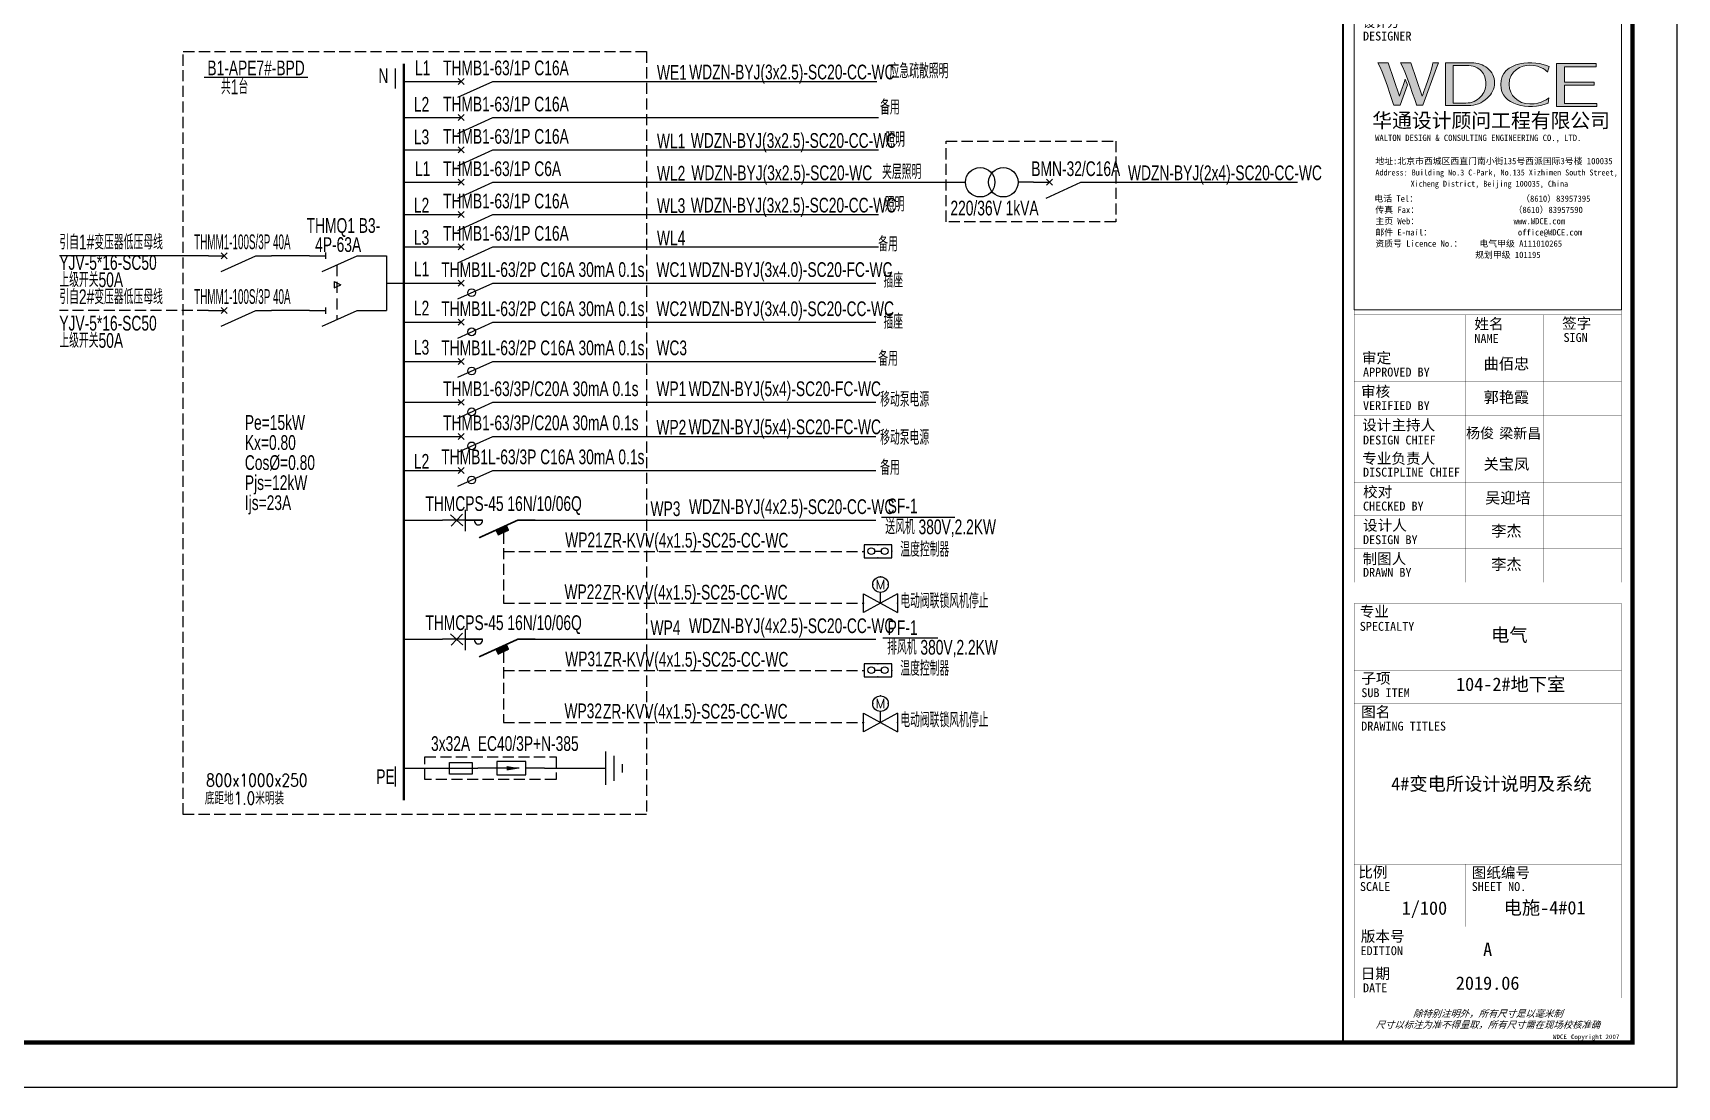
# Model space of a CAD drawing. Extents: x 115799 to 952918, y -190076 to 200966.
# Drawn here: x 437889 to 474794, y 158966 to 182620 of the extents above; entities that cross this region are included whole.
import ezdxf
from ezdxf.enums import TextEntityAlignment as Align
from ezdxf.xclip import XClip

# ---------------------------------------------------------------- set-up
doc = ezdxf.new("R2010")
doc.units = 0
doc.header["$LTSCALE"] = 1000
doc.header["$MEASUREMENT"] = 0
doc.header["$XCLIPFRAME"] = 0
for name, pattern in [('CONTINOUS', [0]), ('DASH', [0.35, 0.25, -0.1]), ('HIDDEN', [0.375, 0.25, -0.125])]:
    doc.linetypes.add(name, pattern=pattern)
for name, color, linetype in [('00-图签签名_10', 10, 'Continuous'), ('DOTLN', 2, 'Continuous'), ('DQ', 254, 'CONTINOUS'), ('ELEMENT', 3, 'Continuous'), ('EQUIP-动力', 80, 'Continuous'), ('SHEET_TEXT', 7, 'Continuous'), ('SIG_TEXT', 7, 'Continuous'), ('TEL_TEXT', 7, 'Continuous'), ('WIRE-照明', 1, 'Continuous'), ('建-图框', 254, 'Continuous')]:
    doc.layers.add(name, color=color, linetype=linetype)
doc.styles.add('_COMPLEX', font='ros.shx', dxfattribs={"width": 0.7, "bigfont": 'jd.shx'})
doc.styles.add('_TCH_LABEL', font='COMPLEX', dxfattribs={"bigfont": 'GBCBIG'})
doc.styles.add('_TEL_DIM', font='SIMPLEX.shx', dxfattribs={"width": 0.8, "height": 3.5, "bigfont": 'jd.shx'})
doc.styles.add('A0-建筑图签$0$hwxh', font='STXIHEI.TTF')
doc.styles.add('B', font='ros.shx', dxfattribs={"width": 0.8, "bigfont": 'jd.shx'})
doc.styles.add('DIM_FONT', font='SIMPLEX', dxfattribs={"width": 0.7, "bigfont": 'GBCBIG'})
doc.styles.add('JD', font='romans.shx', dxfattribs={"width": 0.8, "bigfont": 'jd.shx'})
doc.styles.get("Standard").update_dxf_attribs({"font": 'gbenor.shx', "bigfont": 'gbcbig.shx'})
doc.styles.add('华文细黑', font='STXIHEI.TTF', dxfattribs={"height": 10})
doc.styles.add('图签信息$0$hwxh', font='STXIHEI.TTF')
doc.styles.add('图签信息$0$华文细黑', font='STXIHEI.TTF', dxfattribs={"height": 10})

# ---------------------------------------------------------------- blocks, each defined once
blk = doc.blocks.new('M_M8')
for p, q in [((-0.25, -0.2), (0, -0.75)), ((0.05, -0.25), (-0.05, -0.25))]:
    blk.add_line(p, q)
for points in [[(0, 0), (0, -0.25)], [(0, -0.75), (0, -1)]]:
    blk.add_lwpolyline(points)
at = {"style": 'DIM_FONT', "width": 0.8, "flags": 9}
blk.add_attdef('S', (0.25, -0.5), '', height=0.2, dxfattribs=at)
blk = doc.blocks.new('M_M19DXM')
for p, q in [((-0.25, -0.2), (0, -0.75)), ((-0.047, -0.203), (0.047, -0.297)), ((-0.047, -0.297), (0.047, -0.203))]:
    blk.add_line(p, q)
for points in [[(0, 0), (0, -0.25)], [(0, -0.75), (0, -1)]]:
    blk.add_lwpolyline(points)
blk.add_circle((-0.151, -0.417), 0.0615)
at = {"style": 'DIM_FONT', "width": 0.8, "flags": 9}
blk.add_attdef('S', (0.25, -0.5), '', height=0.2, dxfattribs=at)
blk = doc.blocks.new('M_M7')
for p, q in [((-0.25, -0.2), (0, -0.75)), ((-0.047, -0.297), (0.047, -0.203)), ((-0.047, -0.203), (0.047, -0.297))]:
    blk.add_line(p, q)
for points in [[(0, 0), (0, -0.25)], [(0, -0.75), (0, -1)]]:
    blk.add_lwpolyline(points)
at = {"width": 0.8, "flags": 9}
blk.add_attdef('S', (0.25, -0.5), '', height=0.2, dxfattribs=at)
blk = doc.blocks.new('M_M20')
blk.add_lwpolyline([(0, 0), (0, -0.167)])
for centre in [(0, -0.4), (0, -0.767)]:
    blk.add_circle(centre, 0.233)
at = {"width": 0.8, "flags": 9}
blk.add_attdef('S', (0.25, -0.5), '', height=0.2, dxfattribs=at)
blk = doc.blocks.new('$element$00000577')
at = {"const_width": 0.0233}
for points in [[(0, 0), (0, -0.25)], [(-0.25, -0.2), (0, -0.75), (0, -1)]]:
    blk.add_lwpolyline(points, dxfattribs=at)
blk.add_arc((-0.008, -0.192), 0.0589, 81.8699, 278.1301)
at = {"flags": 9}
blk.add_attdef('S', (0, 0), '', height=0.00000667, dxfattribs=at)
blk = doc.blocks.new('A$C06496FC3')
h = blk.add_hatch()
h.set_pattern_fill('ANSI31', color=256, scale=10, style=0)
h.set_pattern_definition([(45, (-201584.4355, -30791.5509), (-0.707106781, 0.707106781), [])])
h.paths.add_polyline_path([(-567, -212), (-614, -109), (-841, -212), (-794, -315)])
blk.add_lwpolyline([(-794, -315), (-567, -212), (-614, -109), (-841, -212)], close=True)
at = {"layer": 'DQ'}
for p, q in [((-1500, 0), (-1979, 0)), ((-1810, 115), (-1545, -119)), ((-1555, 133), (-1796, -124)), ((-1500, 225), (-1500, -234))]:
    blk.add_line(p, q, dxfattribs=at)
at = {"layer": 'ELEMENT', "xscale": 1500, "yscale": 1500, "zscale": 1500, "rotation": 90}
blk.add_blockref('$element$00000577', (-1500, 0), dxfattribs=at)
blk = doc.blocks.new('$equip$00001319')
for p, q in [((0.625, 0.292), (-0.625, 0.292)), ((-0.625, 0.292), (-0.625, -0.292)), ((-0.15, 0.008), (0.15, 0.008)), ((0.625, -0.292), (0.625, 0.292)), ((-0.625, -0.292), (0.625, -0.292))]:
    blk.add_line(p, q)
for centre in [(-0.3, 0.008), (0.3, 0.008)]:
    blk.add_circle(centre, 0.15)
for p in [(-0.625, 0), (0, 0.292), (0.625, 0), (0, -0.292)]:
    blk.add_point(p)
at = {"style": '_TCH_LABEL', "flags": 9}
blk.add_attdef('A', (0, 0.008), '', height=0.00002, dxfattribs=at)
blk = doc.blocks.new('M_M24')
for p, q in [((-0.25, -0.375), (0.25, -0.375)), ((-0.1875, -0.5), (0.1875, -0.5)), ((-0.0625, -0.625), (0.0625, -0.625))]:
    blk.add_line(p, q)
blk.add_lwpolyline([(0, 0), (0, -0.375)])
at = {"width": 0.8, "flags": 9}
blk.add_attdef('S', (0.25, -0.5), '', height=0.2, dxfattribs=at)
blk = doc.blocks.new('M_M17')
for p, q in [((-0.1, -0.717), (-0.1, -0.283)), ((-0.1, -0.283), (0.1, -0.283)), ((0, -0.383), (0, -0.717)), ((0.1, -0.283), (0.1, -0.717)), ((0.1, -0.717), (-0.1, -0.717))]:
    blk.add_line(p, q)
for points in [[(0, 0), (0, -0.283)], [(0, -0.717), (0, -1)]]:
    blk.add_lwpolyline(points)
for points in [[(-0.033, -0.567), (0.033, -0.567), (0, -0.367), (0.033, -0.567)], [(0.033, -0.567), (0, -0.367), (-0.033, -0.567), (0.033, -0.567)], [(0, -0.367), (-0.033, -0.567), (0.033, -0.567), (0, -0.367)]]:
    blk.add_solid(points)
at = {"width": 0.8, "flags": 9}
blk.add_attdef('S', (0.25, -0.5), '', height=0.2, dxfattribs=at)
blk = doc.blocks.new('$equip$00002601')
for p, q in [((-0.55, -0.9), (-0.55, -0.3)), ((-0.55, -0.3), (0.55, -0.9)), ((0.55, -0.3), (-0.55, -0.9)), ((0, -0.6), (0, -0.25)), ((0.55, -0.3), (0.55, -0.9))]:
    blk.add_line(p, q)
blk.add_circle((0, 0), 0.25)
for p in [(-0.25, 0), (0, 0.25), (0.25, 0), (-0.55, -0.6), (0.55, -0.6)]:
    blk.add_point(p)
at = {"color": 7, "style": '_TEL_DIM'}
blk.add_attdef('$TEXT$', text='', height=0.3, dxfattribs=at).set_placement((0, 0), align=Align.MIDDLE_CENTER)
at = {"color": 7, "style": '_TEL_DIM', "flags": 1}
blk.add_attdef('A', text='', height=0.00002, dxfattribs=at).set_placement((0, 0), align=Align.MIDDLE_CENTER)
blk = doc.blocks.new('图签信息$0$WDCE Copyright200X')
at = {"const_width": 0.016}
blk.add_lwpolyline([(-10.6, 1.26, 1), (-11.4, 1.26, 1)], format="xyb", close=True, dxfattribs=at)
at = {"style": '图签信息$0$华文细黑'}
for s, p in [('WDCE ', (-11.46, 0.5)), ('     Copyright ', (-3.51, 0.5))]:
    blk.add_text(s, height=1, dxfattribs=at).set_placement(p, align=Align.BOTTOM_RIGHT)
blk.add_text('c', height=0.6, dxfattribs=at).set_placement((-11.04, 1.35), align=Align.MIDDLE_CENTER)
blk.add_attdef('200X', text='', height=1, dxfattribs=at).set_placement((-0.45, 0.5), align=Align.BOTTOM_RIGHT)
blk = doc.blocks.new('图签信息$0$logo2')
h = blk.add_hatch(color=7)
h.paths.add_polyline_path([(19.02, -7.36), (15.84, -7.36), (15.84, -3.97), (18.97, -3.97), (18.97, -4.24), (16.46, -4.24), (16.46, -5.45), (18.81, -5.45), (18.81, -5.69), (16.47, -5.69), (16.47, -7.12), (19.02, -7.12)])
edge = h.paths.add_edge_path()
edge.add_spline(control_points=[(15.26, -4.21), (15.26, -4.21), (15.13, -4.65), (15.13, -4.65), (15.13, -4.65), (14.62, -4.1), (13.73, -4.1), (13.04, -4.1), (12.07, -4.54), (12.08, -5.62), (12.08, -6.49), (12.77, -7.16), (13.73, -7.17), (14.66, -7.17), (15.23, -6.68), (15.23, -6.68), (15.23, -6.68), (15.16, -7.11), (15.16, -7.11), (13.63, -7.7), (11.42, -7.29), (11.41, -5.64), (11.4, -3.72), (14.16, -3.66), (15.26, -4.21)], knot_values=[0, 0, 0, 0, 1, 1, 1, 2, 2, 2, 3, 3, 3, 4, 4, 4, 5, 5, 5, 6, 6, 6, 7, 7, 7, 8, 8, 8, 8], degree=3, periodic=0)
edge = h.paths.add_edge_path(flags=16)
edge.add_spline(control_points=[(10.23, -5.57), (10.23, -5.16), (10.12, -4.83), (9.9, -4.58), (9.63, -4.27), (9.23, -4.12), (8.69, -4.12), (8.69, -4.12), (7.64, -4.12), (7.64, -4.12), (7.64, -4.12), (7.64, -7.1), (7.64, -7.1), (7.64, -7.1), (8.66, -7.1), (8.66, -7.1), (9.13, -7.1), (9.52, -6.93), (9.82, -6.6), (10.09, -6.31), (10.23, -5.96), (10.23, -5.57)], knot_values=[0, 0, 0, 0, 1, 1, 1, 2, 2, 2, 3, 3, 3, 4, 4, 4, 5, 5, 5, 6, 6, 6, 7, 7, 7, 7], degree=3, periodic=0)
edge = h.paths.add_edge_path()
edge.add_spline(control_points=[(10.92, -5.51), (10.92, -5.96), (10.72, -6.37), (10.34, -6.72), (9.92, -7.1), (9.41, -7.29), (8.82, -7.29), (8.82, -7.29), (7.03, -7.29), (7.03, -7.29), (7.03, -7.29), (7.03, -3.92), (7.03, -3.92), (7.03, -3.92), (9.1, -3.92), (9.1, -3.92), (9.59, -3.92), (10.01, -4.06), (10.36, -4.34), (10.73, -4.64), (10.92, -5.03), (10.92, -5.51)], knot_values=[0, 0, 0, 0, 1, 1, 1, 2, 2, 2, 3, 3, 3, 4, 4, 4, 5, 5, 5, 6, 6, 6, 7, 7, 7, 7], degree=3, periodic=0)
at = {"lineweight": 0}
blk.add_lwpolyline([(19.02, -7.36), (15.84, -7.36), (15.84, -3.97), (18.97, -3.97), (18.97, -4.24), (16.46, -4.24), (16.46, -5.45), (18.81, -5.45), (18.81, -5.69), (16.47, -5.69), (16.47, -7.12), (19.02, -7.12), (19.02, -7.36)], dxfattribs=at)
for points, knots in [([(15.26, -4.21), (15.26, -4.21), (15.13, -4.65), (15.13, -4.65), (15.13, -4.65), (14.62, -4.1), (13.73, -4.1), (13.04, -4.1), (12.07, -4.54), (12.08, -5.62), (12.08, -6.49), (12.77, -7.16), (13.73, -7.17), (14.66, -7.17), (15.23, -6.68), (15.23, -6.68), (15.23, -6.68), (15.16, -7.11), (15.16, -7.11), (13.63, -7.7), (11.42, -7.29), (11.41, -5.64), (11.4, -3.72), (14.16, -3.66), (15.26, -4.21)], [0, 0, 0, 0, 1, 1, 1, 2, 2, 2, 3, 3, 3, 4, 4, 4, 5, 5, 5, 6, 6, 6, 7, 7, 7, 8, 8, 8, 8]), ([(10.92, -5.51), (10.92, -5.96), (10.72, -6.37), (10.34, -6.72), (9.92, -7.1), (9.41, -7.29), (8.82, -7.29), (8.82, -7.29), (7.03, -7.29), (7.03, -7.29), (7.03, -7.29), (7.03, -3.92), (7.03, -3.92), (7.03, -3.92), (9.1, -3.92), (9.1, -3.92), (9.59, -3.92), (10.01, -4.06), (10.36, -4.34), (10.73, -4.64), (10.92, -5.03), (10.92, -5.51)], [0, 0, 0, 0, 1, 1, 1, 2, 2, 2, 3, 3, 3, 4, 4, 4, 5, 5, 5, 6, 6, 6, 7, 7, 7, 7]), ([(10.23, -5.57), (10.23, -5.16), (10.12, -4.83), (9.9, -4.58), (9.63, -4.27), (9.23, -4.12), (8.69, -4.12), (8.69, -4.12), (7.64, -4.12), (7.64, -4.12), (7.64, -4.12), (7.64, -7.1), (7.64, -7.1), (7.64, -7.1), (8.66, -7.1), (8.66, -7.1), (9.13, -7.1), (9.52, -6.93), (9.82, -6.6), (10.09, -6.31), (10.23, -5.96), (10.23, -5.57)], [0, 0, 0, 0, 1, 1, 1, 2, 2, 2, 3, 3, 3, 4, 4, 4, 5, 5, 5, 6, 6, 6, 7, 7, 7, 7])]:
    blk.add_open_spline(points, degree=3, knots=knots, dxfattribs=at)
blk = doc.blocks.new('图签信息$0$logo1')
h = blk.add_hatch(color=8)
edge = h.paths.add_edge_path()
edge.add_spline(control_points=[(3.86, -5.21), (3.63, -5.88), (3.39, -6.56), (3.39, -6.56), (3.39, -6.56), (2.5, -3.91), (2.5, -3.91), (2.5, -3.91), (1.8, -3.91), (1.69, -3.91), (2.02, -4.39), (2.95, -7.27), (2.95, -7.27), (2.95, -7.27), (3.44, -7.27), (3.44, -7.27), (3.44, -7.27), (4.03, -5.66), (4.03, -5.66), (4.03, -5.66), (3.86, -5.21), (3.86, -5.21)], knot_values=[0, 0, 0, 0, 1, 1, 1, 2, 2, 2, 3, 3, 3, 4, 4, 4, 5, 5, 5, 6, 6, 6, 7, 7, 7, 7], degree=3, periodic=0)
h = blk.add_hatch(color=7)
edge = h.paths.add_edge_path()
edge.add_spline(control_points=[(6.04, -3.91), (6.09, -4.1), (5.2, -6.56), (5.2, -6.56), (5.2, -6.56), (4.3, -3.91), (4.3, -3.91), (4.3, -3.91), (3.6, -3.91), (3.49, -3.91), (3.82, -4.39), (4.75, -7.27), (4.75, -7.27), (4.75, -7.27), (5.24, -7.27), (5.24, -7.27), (5.24, -7.27), (6.33, -4.3), (6.33, -4.3), (6.33, -4.3), (6.48, -3.91), (6.48, -3.91), (6.48, -3.91), (6.21, -3.91), (6.04, -3.91)], knot_values=[0, 0, 0, 0, 1, 1, 1, 2, 2, 2, 3, 3, 3, 4, 4, 4, 5, 5, 5, 6, 6, 6, 7, 7, 7, 8, 8, 8, 8], degree=3, periodic=0)
at = {"color": 8, "lineweight": 0}
blk.add_open_spline([(3.86, -5.21), (3.63, -5.88), (3.39, -6.56), (3.39, -6.56), (3.39, -6.56), (2.5, -3.91), (2.5, -3.91), (2.5, -3.91), (1.8, -3.91), (1.69, -3.91), (2.02, -4.39), (2.95, -7.27), (2.95, -7.27), (2.95, -7.27), (3.44, -7.27), (3.44, -7.27), (3.44, -7.27), (4.03, -5.66), (4.03, -5.66), (4.03, -5.66), (3.86, -5.21), (3.86, -5.21)], degree=3, knots=[0, 0, 0, 0, 1, 1, 1, 2, 2, 2, 3, 3, 3, 4, 4, 4, 5, 5, 5, 6, 6, 6, 7, 7, 7, 7], dxfattribs=at)
at = {"lineweight": 0}
blk.add_open_spline([(6.04, -3.91), (6.09, -4.1), (5.2, -6.56), (5.2, -6.56), (5.2, -6.56), (4.3, -3.91), (4.3, -3.91), (4.3, -3.91), (3.6, -3.91), (3.49, -3.91), (3.82, -4.39), (4.75, -7.27), (4.75, -7.27), (4.75, -7.27), (5.24, -7.27), (5.24, -7.27), (5.24, -7.27), (6.33, -4.3), (6.33, -4.3), (6.33, -4.3), (6.48, -3.91), (6.48, -3.91), (6.48, -3.91), (6.21, -3.91), (6.04, -3.91)], degree=3, knots=[0, 0, 0, 0, 1, 1, 1, 2, 2, 2, 3, 3, 3, 4, 4, 4, 5, 5, 5, 6, 6, 6, 7, 7, 7, 8, 8, 8, 8], dxfattribs=at)
blk.add_blockref('图签信息$0$logo2', (0, 0))
blk = doc.blocks.new('图签信息$0$时间-logo')
at = {"layer": 'Defpoints', "lineweight": 0}
blk.add_lwpolyline([(0, -23.46), (-21.17, -23.46), (-21.17, 0), (0, 0), (0, -23.46)], dxfattribs=at)
blk.add_blockref('图签信息$0$logo1', (-20.97, 0))
at = {"style": '图签信息$0$hwxh'}
for s, height, p in [('华通设计顾问工程有限公司 ', 1.15, (-19.73, -9.05)), ('WALTON DESIGN & CONSULTING ENGINEERING CO., LTD.', 0.5, (-19.5, -10.1)), ('地址:北京市西城区西直门南小街135号西派国际3号楼 100035', 0.5, (-19.48, -11.94)), ('Address: Building No.3 C-Park, No.135 Xizhimen South Street, ', 0.47, (-19.48, -12.83)), ('Xicheng District, Beijing 100035, China ', 0.47, (-16.69, -13.72)), ('电话 Tel：                        （8610）83957395 ', 0.5, (-19.56, -14.91)), ('传真 Fax：                      （8610）83957590 ', 0.5, (-19.48, -15.8)), ('主页 Web：                      www.WDCE.com ', 0.5, (-19.48, -16.69)), ('资质号 Licence No.：    电气甲级 A111010265 ', 0.5, (-19.48, -18.47)), ('邮件 E-mail：                    office@WDCE.com ', 0.5, (-19.48, -17.58)), ('   规划甲级 101195', 0.5, (-12.6, -19.36))]:
    blk.add_text(s, height=height, dxfattribs=at).set_placement(p)
blk = doc.blocks.new('图签信息')
at = {"const_width": 0.5}
for points in [[(-65, 574), (-65, 500.5), (0, 500.5), (0, 574)], [(-65, 0), (0, 0), (0, 500.5), (-65, 500.5)]]:
    blk.add_lwpolyline(points, close=True, dxfattribs=at)
at = {"const_width": 0.05}
for points in [[(-65, 566.5), (0, 566.5)], [(-39.14, 566.5), (-39.14, 500.5)], [(-19.1, 566.5), (-19.1, 500.5)], [(-65, 560.5), (0, 560.5)], [(-65, 554.5), (0, 554.5)], [(-65, 548.5), (0, 548.5)], [(-65, 542.5), (0, 542.5)], [(-65, 536.5), (0, 536.5)], [(-65, 530.5), (0, 530.5)], [(-65, 524.5), (0, 524.5)], [(-65, 518.5), (0, 518.5)], [(-65, 512.5), (0, 512.5)], [(-65, 512.5), (0, 512.5)], [(-65, 506.5), (0, 506.5)], [(-65, 500.5), (0, 500.5)], [(-62.5, 450.87), (-2.5, 450.87)], [(-62.5, 440.87), (-2.5, 440.87)], [(-2.5, 407.85), (-2.5, 436.12), (-62.5, 436.12), (-62.5, 407.85)], [(-62.5, 407.85), (-2.5, 407.85)], [(-62.5, 404.92), (-62.5, 227.83)], [(-62.5, 404.92), (-2.5, 404.92)], [(-62.5, 227.83), (-2.5, 227.83), (-2.5, 404.92)], [(-57.5, 338.36), (-7.5, 338.36)], [(-57.5, 288.83), (-7.5, 288.83)], [(-57.5, 234.85), (-7.5, 234.85)], [(-62.5, 227.83), (-2.5, 227.83)], [(-62.5, 217.74), (-2.5, 217.74)], [(-62.5, 103.26), (-2.5, 103.26), (-2.5, 163.26), (-62.5, 163.26), (-62.5, 103.26)], [(-37.5, 163.26), (-37.5, 103.26)], [(-20, 163.26), (-20, 103.26)], [(-62.5, 155.76), (-2.5, 155.76)], [(-62.5, 148.26), (-2.5, 148.26)], [(-62.5, 140.76), (-2.5, 140.76)], [(-62.5, 133.26), (-2.5, 133.26)], [(-62.5, 125.76), (-2.5, 125.76)], [(-62.5, 118.26), (-2.5, 118.26)], [(-62.5, 110.76), (-2.5, 110.76)], [(-62.5, 98.5), (-2.5, 98.5), (-2.5, 10), (-62.5, 10), (-62.5, 98.5)], [(-62.5, 83.5), (-2.5, 83.5)], [(-62.5, 76), (-2.5, 76)], [(-62.5, 40), (-2.5, 40)], [(-37.5, 40), (-37.5, 26)], [(-62.5, 26), (-2.5, 26)], [(-62.5, 18), (-2.5, 18)]]:
    blk.add_lwpolyline(points, dxfattribs=at)
at = {"ltscale": 0.001, "xscale": 2.834689937531525, "yscale": 2.834689937531525, "zscale": 2.834689937531525}
blk.add_blockref('图签信息$0$时间-logo', (-2.5, 404.92), dxfattribs=at)
blk.add_blockref('图签信息$0$WDCE Copyright200X', (-2.5, 0)).add_auto_attribs({'200X': '2007'})
at = {"style": '图签信息$0$华文细黑'}
for s, height, p in [('会签栏', 2.4, (-32.5, 573)), ('COUNTERSIGN', 2, (-32.5, 569.6))]:
    blk.add_text(s, height=height, dxfattribs=at).set_placement(p, align=Align.TOP_CENTER)
for s, height, p in [('签字', 2.4, (-37.22, 564.63)), ('日期', 2.4, (-17.79, 564.58)), ('SIGN', 2, (-30.32, 563.88)), ('DATE', 2, (-10.96, 563.7)), ('总图', 2.4, (-63, 559.5)), ('电气', 2.4, (-63, 553.5)), ('结构', 2.4, (-63, 547.5)), ('给排水', 2.4, (-63, 541.5)), ('暖通', 2.4, (-63, 535.5)), ('电气', 2.4, (-63, 529.5)), ('景观', 2.4, (-63, 523.5)), ('室内', 2.4, (-63, 517.5)), ('方案', 2.4, (-63, 511.5)), ('绿色', 2.4, (-63, 505.5)), ('项目名称', 2.4, (-60.5, 498)), ('PROJECT NAME', 2, (-60.5, 494.08)), ('设计号', 2.4, (-60.54, 457.48)), ('PROJECT NO.', 2, (-60.5, 453.97)), ('阶段', 2.4, (-60.5, 447.47)), ('STAGE', 2, (-60.5, 443.97)), ('委托方', 2, (-60.9, 434.86)), ('CLIENT', 2, (-60.9, 431.86)), ('设计方', 2, (-60.5, 403.83)), ('DESIGNER', 2, (-60.5, 400.83)), ('索引', 2.4, (-60.5, 224.14)), ('KEY PLAN', 2, (-60.5, 220.74)), ('姓名', 2.4, (-35.5, 162.47)), ('签字', 2.4, (-15.81, 162.57)), ('NAME', 2, (-35.5, 158.96)), ('SIGN', 2, (-15.5, 159.2)), ('审定', 2.4, (-60.73, 154.81)), ('APPROVED BY', 2, (-60.5, 151.44)), ('审核', 2.4, (-60.95, 147.29)), ('VERIFIED BY', 2, (-60.5, 143.91)), ('设计主持人', 2.4, (-60.68, 139.76)), ('DESIGN CHIEF', 2, (-60.5, 136.19)), ('专业负责人', 2.4, (-60.67, 132.26)), ('DISCIPLINE CHIEF', 2, (-60.5, 128.98)), ('校对', 2.4, (-60.5, 124.76)), ('CHECKED BY', 2, (-60.5, 121.37)), ('设计人', 2.4, (-60.5, 117.26)), ('DESIGN BY', 2, (-60.5, 113.83)), ('制图人', 2.4, (-60.61, 109.76)), ('DRAWN BY', 2, (-60.5, 106.5)), ('专业', 2.4, (-61.23, 97.93)), ('SPECIALTY', 2, (-61.23, 94.38)), ('子项', 2.4, (-60.88, 82.92)), ('SUB ITEM', 2, (-60.88, 79.5)), ('图名', 2.4, (-60.91, 75.41)), ('DRAWING TITLES', 2, (-60.91, 72)), ('比例', 2.4, (-61.56, 39.42)), ('图纸编号', 2.4, (-36.1, 39.32)), ('SCALE', 2, (-61.19, 36)), ('SHEET NO.', 2, (-36.1, 36)), ('版本号', 2.4, (-61, 25.03)), ('EDITION', 2, (-61.06, 21.61)), ('日期', 2.4, (-61, 16.68)), ('DATE', 2, (-60.5, 13.26))]:
    blk.add_text(s, height=height, dxfattribs=at).set_placement(p, align=Align.TOP_LEFT)
for s, p in [('SITE PLAN', (-40.06, 557.7)), ('ARCHITECTURE', (-40.06, 552.7)), ('STRUCTURE', (-40.06, 546.7)), ('WATER', (-40.06, 540.7)), ('VENTILATION', (-40.06, 534.7)), ('ELECTRIC', (-40.14, 528.89)), ('LANDSCAPE', (-40.14, 522.89)), ('INTERIORS', (-40.14, 516.89)), ('PLAN', (-40.14, 510.89)), ('GREEN', (-40.14, 504.89))]:
    blk.add_text(s, height=1.5, dxfattribs=at).set_placement(p, align=Align.TOP_RIGHT)
at = {"color": 4, "style": '图签信息$0$华文细黑', "width": 0.75}
for s, p in [('通州区台湖镇104、109地块', (-32.5, 480.78)), ('F3其他类多功能用地项目', (-32.5, 470.91))]:
    blk.add_text(s, height=4.5, dxfattribs=at).set_placement(p, align=Align.CENTER)
at = {"color": 4, "style": '图签信息$0$华文细黑'}
for s, p in [('A', (-32.53, 19.4)), ('2019.06', (-32.53, 11.84))]:
    blk.add_text(s, height=3, dxfattribs=at).set_placement(p, align=Align.CENTER)
at = {"style": '图签信息$0$华文细黑', "oblique": 20}
for s, p in [('除特别注明外，所有尺寸是以毫米制', (-32.5, 6.5)), ('尺寸以标注为准不得量取，所有尺寸需在现场校核准确', (-32.5, 4))]:
    blk.add_text(s, height=1.5, dxfattribs=at).set_placement(p, align=Align.MIDDLE_CENTER)
at = {"color": 4, "ltscale": 0.001, "char_height": 3, "width": 58.4895, "style": '图签信息$0$华文细黑'}
for s, insert, attachment_point in [('通17-03', (-40.06, 455.51), 4), ('施工图', (-40.06, 445.51), 4), ('北京光谷科技园\\P开发建设有限公司', (-32.9, 419.71), 5)]:
    blk.add_mtext(s, dxfattribs=dict(at, insert=insert, attachment_point=attachment_point))

msp = doc.modelspace()

# ---------------------------------------------------------------- linework, layer by layer
msp.add_line((441734, 181628.2), (444064, 181628.2))
at = {"ltscale": 0.001, "const_width": 50}
msp.add_lwpolyline([(467293.5, 199965.5), (473793.5, 199965.5), (473793.5, 159965.5), (467293.5, 159965.5)], close=True, dxfattribs=at)
at = {"layer": 'DOTLN', "linetype": 'DASH'}
for points in [[(451660, 165083.4), (441266, 165083.4), (441266, 182199.9), (451660, 182199.9)], [(458384.9, 180194.1), (462194.2, 180194.1), (462194.2, 178381.7), (458384.9, 178381.7)], [(446685.9, 166374.4), (449633, 166374.4), (449633, 165864.8), (446685.9, 165864.8)]]:
    msp.add_lwpolyline(points, close=True, dxfattribs=at)
at = {"layer": 'DQ', "linetype": 'DASH'}
for p, q in [((448448.6, 171408.3), (448448.6, 169821)), ((448448.6, 170986.8), (456545, 170986.8)), ((448448.6, 169821), (456529, 169821)), ((448448.6, 168736.7), (448448.6, 167149.4)), ((448448.6, 168315.1), (456545, 168315.1)), ((448448.6, 167149.4), (456529, 167149.4))]:
    msp.add_line(p, q, dxfattribs=at)
at = {"layer": 'ELEMENT'}
msp.add_lwpolyline([(447242.5, 165989.6), (447242.5, 166249.6), (447752.5, 166249.6), (447752.5, 165989.6)], close=True, dxfattribs=at)
at = {"layer": 'TEL_TEXT', "ltscale": 2}
for p, q in [((456935.3, 171755.4), (458581.1, 171755.4)), ((456969.4, 169045.2), (458203.8, 169045.2))]:
    msp.add_line(p, q, dxfattribs=at)
at = {"layer": 'WIRE-照明'}
for p, q in [((446213.9, 181530.1), (447146.7, 181530.1)), ((448564.2, 181530.1), (456833.4, 181530.1)), ((446213.9, 180718.6), (447146.7, 180718.6)), ((448551.9, 180718.6), (456870.1, 180718.6)), ((446213.9, 179993.4), (447146.7, 179993.4)), ((448551.9, 179993.4), (456870.1, 179993.4)), ((446213.9, 179268.2), (447146.7, 179268.2)), ((448551.9, 179268.2), (449308.6, 179268.2)), ((449308.6, 179268.2), (458206.8, 179268.2)), ((456726.4, 179268.2), (458819.6, 179268.2)), ((460350.1, 179268.2), (460000.9, 179268.2)), ((461590.4, 179268.2), (466274, 179268.2)), ((446213.9, 178543), (447146.7, 178543)), ((448551.9, 178543), (456870.1, 178543)), ((441829.1, 177618.4), (438483.3, 177618.4)), ((444101.6, 177618.4), (443246.6, 177618.4)), ((445482.3, 177618.4), (445822.8, 177618.4)), ((445822.8, 177618.4), (445822.8, 176390.7)), ((446213.9, 177817.8), (447146.7, 177817.8)), ((448551.9, 177817.8), (456870.1, 177817.8)), ((444650.6, 177038), (444650.6, 176898.8)), ((444650.6, 177038), (444801.4, 176968.4)), ((444650.6, 176898.8), (444801.4, 176968.4)), ((445822.8, 177004.6), (446213.9, 177004.6)), ((446213.9, 177004.6), (447146.7, 177004.6)), ((448564.2, 177004.6), (456808.9, 177004.6)), ((444101.6, 176390.7), (443246.6, 176390.7)), ((445479.2, 176390.7), (445822.8, 176390.7)), ((446213.9, 176126.3), (447146.7, 176126.3)), ((448564.2, 176126.3), (456808.9, 176126.3)), ((446213.9, 175248.1), (447146.7, 175248.1)), ((448564.2, 175248.1), (456808.9, 175248.1)), ((446213.9, 174331), (447146.7, 174331)), ((448564.2, 174331), (456808.9, 174331)), ((446213.9, 173566.7), (447146.7, 173566.7)), ((448564.2, 173566.7), (456808.9, 173566.7)), ((446213.9, 172802.3), (447146.7, 172802.3)), ((448564.2, 172802.3), (456808.9, 172802.3)), ((446213.9, 171684.9), (447085.5, 171684.9)), ((449163.1, 171684.9), (456808.9, 171684.9)), ((446213.9, 169013.3), (447085.5, 169013.3)), ((449163.1, 169013.3), (456808.9, 169013.3)), ((446213.9, 166119.5), (447874.9, 166119.6)), ((449374.9, 166119.6), (450188, 166119.6))]:
    msp.add_line(p, q, dxfattribs=at)
at = {"layer": 'WIRE-照明', "linetype": 'HIDDEN'}
msp.add_line((444709, 177411.2), (444709, 176183.5), dxfattribs=at)
at = {"layer": 'WIRE-照明', "linetype": 'DASH'}
msp.add_line((441829.1, 176390.7), (438483.3, 176390.7), dxfattribs=at)
at = {"layer": 'WIRE-照明', "const_width": 56.7}
msp.add_lwpolyline([(446213.9, 165401.6), (446213.9, 181930.1)], dxfattribs=at)
at = {"layer": 'WIRE-照明', "linetype": 'Continuous', "const_width": 33.1}
for points in [[(446024.9, 181366.5), (446024.9, 181821)], [(446024.9, 165706.7), (446024.9, 166161)]]:
    msp.add_lwpolyline(points, dxfattribs=at)
at = {"layer": '建-图框'}
msp.add_lwpolyline([(415393.5, 158965.5), (474793.5, 158965.5), (474793.5, 200965.5), (415393.5, 200965.5)], close=True, dxfattribs=at)
at = {"layer": '建-图框', "const_width": 100}
msp.add_lwpolyline([(417893.5, 159965.5), (473793.5, 159965.5), (473793.5, 199965.5), (417893.5, 199965.5)], close=True, dxfattribs=at)

# ---------------------------------------------------------------- block references
ref = msp.add_blockref('图签信息', (473793.5, 142565.5), dxfattribs=dict(xscale=100, yscale=100, zscale=100))
XClip(ref).set_block_clipping_path([(-64.9999987737, 337.2620985673), (0, 574)])
ref = msp.add_blockref('图签信息', (473793.5, 159965.5), dxfattribs=dict(xscale=100, yscale=100, zscale=100))
XClip(ref).set_block_clipping_path([(-64.9999987737, 0), (0, 164.0885748756)])
at = {"xscale": 1.05, "yscale": 1.05, "zscale": 1.05}
for p in [(449163.1, 171684.9), (449163.1, 169013.3)]:
    msp.add_blockref('A$C06496FC3', p, dxfattribs=at)
at = {"layer": 'DQ', "xscale": 1417.5, "yscale": 1417.5, "zscale": 1417.5, "rotation": 90}
for p in [(444101.6, 177618.4), (444101.6, 176390.7)]:
    msp.add_blockref('M_M8', p, dxfattribs=at)
at = {"layer": 'ELEMENT', "color": 4, "xscale": 1417.5, "yscale": 1417.5, "zscale": 1417.5, "rotation": 90}
for name, p in [('M_M7', (447146.7, 181530.1)), ('M_M7', (447146.7, 180718.6)), ('M_M7', (447146.7, 179993.4)), ('M_M20', (458583.4, 179268.2)), ('M_M7', (447146.7, 179268.2)), ('M_M7', (460350.1, 179268.2)), ('M_M7', (447146.7, 178543)), ('M_M7', (447146.7, 177817.8)), ('M_M7', (441829.1, 177618.4)), ('M_M7', (441829.1, 176390.7)), ('M_M7', (447146.7, 174331)), ('M_M7', (447146.7, 173566.7))]:
    msp.add_blockref(name, p, dxfattribs=at)
at = {"layer": 'ELEMENT'}
for name, p, xscale, yscale, zscale, rotation in [('M_M19DXM', (447146.7, 177004.6), 1417.5, 1417.5, 1417.5, 90), ('M_M19DXM', (447146.7, 176126.3), 1417.5, 1417.5, 1417.5, 90), ('M_M19DXM', (447146.7, 175248.1), 1417.5, 1417.5, 1417.5, 90), ('M_M19DXM', (447146.7, 174331), 1417.5, 1417.5, 1417.5, 90), ('M_M19DXM', (447146.7, 173566.7), 1417.5, 1417.5, 1417.5, 90), ('M_M19DXM', (447146.7, 172802.3), 1417.5, 1417.5, 1417.5, 90), ('M_M24', (450188, 166119.6), 1500, 1500, 1500, 90), ('M_M17', (449374.9, 166119.6), -1500, 1500, 1500, 270)]:
    msp.add_blockref(name, p, dxfattribs=dict(at, xscale=xscale, yscale=yscale, zscale=zscale, rotation=rotation))
at = {"layer": 'EQUIP-动力', "xscale": 499.9999999999999, "yscale": 499.9999999999999, "zscale": 399.9999999999999}
for p in [(456857.5, 170988.1), (456857.5, 168316.5)]:
    msp.add_blockref('$equip$00001319', p, dxfattribs=at)
at = {"layer": 'EQUIP-动力', "xscale": 700, "yscale": 700, "zscale": 700}
for p in [(456914, 170241), (456914, 167569.4)]:
    msp.add_blockref('$equip$00002601', p, dxfattribs=at).add_auto_attribs({'$TEXT$': 'M'})

# ---------------------------------------------------------------- texts
at = {"color": 2, "style": '华文细黑'}
for s, p in [('电气', (470618.7, 168960.6)), ('104-2#地下室', (469831.3, 167855)), ('4#变电所设计说明及系统', (468375.2, 165620.8)), ('1/100', (468611.9, 162833.2)), ('电施-4#01', (470900.3, 162840.4))]:
    msp.add_text(s, height=300, dxfattribs=at).set_placement(p)
at = {"layer": '00-图签签名_10', "char_height": 230, "width": 80000, "attachment_point": 5, "style": 'A0-建筑图签$0$hwxh'}
for s, insert in [('杨俊', (470370.8, 173627.8)), ('梁新昌', (471272.8, 173622.8))]:
    msp.add_mtext(s, dxfattribs=dict(at, insert=insert))
at = {"layer": 'SHEET_TEXT', "style": '华文细黑'}
msp.add_text('吴迎培', height=250, dxfattribs=at).set_placement((470485.2, 172312.7), align=Align.TOP_LEFT)
for tag, p in [('曲佰忠', (470961.7, 175320.2)), ('郭艳霞', (470961.7, 174570.2)), ('关宝凤', (470961.7, 173070.2)), ('李杰', (470961.7, 171570.2)), ('李杰', (470961.7, 170820.2))]:
    msp.add_attdef(tag, text='', height=250, dxfattribs=at).set_placement(p, align=Align.TOP_CENTER)
at = {"layer": 'SIG_TEXT', "style": 'JD', "width": 0.8}
for s, p in [('800x1000x250', (441776.7, 165712.1)), ('底距地1.0米明装', (441748.2, 165304.5))]:
    msp.add_text(s, height=283.5, dxfattribs=at).set_placement(p)
at = {"layer": 'TEL_TEXT', "ltscale": 2, "style": '_COMPLEX', "width": 0.7}
for s, height, p in [('B1-APE7#-BPD', 330.75, (441805.8, 181668.8)), ('L1', 330.75, (446465, 181670.8)), ('THMB1-63/1P C16A', 330.75, (447095.6, 181669.3)), ('应急疏散照明', 330.75, (457117.7, 181599.5)), ('共1台', 330.75, (442110.8, 181244.8)), ('N', 330.7, (445645.1, 181493.5)), ('WE1', 330.75, (451896.1, 181567)), ('WDZN-BYJ(3x2.5)-SC20-CC-WC', 330.75, (452619.7, 181577)), ('THMB1-63/1P C16A', 330.75, (447095.6, 180857.8)), ('L2', 330.75, (446440.6, 180851.7)), ('备用', 330.75, (456905.6, 180788)), ('THMB1-63/1P C16A', 330.75, (447095.6, 180132.5)), ('L3', 330.75, (446440.6, 180120.7)), ('WL1', 330.75, (451896.1, 180030.3)), ('WDZN-BYJ(3x2.5)-SC20-CC-WC', 330.75, (452656.4, 180040.3)), ('照明', 330.75, (457022.1, 180062.8)), ('L1', 330.75, (446465, 179408.9)), ('THMB1-63/1P C6A', 330.75, (447095.6, 179407.3)), ('BMN-32/C16A', 330.75, (460299, 179407.3)), ('WL2', 330.75, (451896.1, 179305.1)), ('WDZN-BYJ(3x2.5)-SC20-WC', 330.75, (452668.6, 179315)), ('夹层照明', 330.75, (456949.1, 179337.6)), ('WDZN-BYJ(2x4)-SC20-CC-WC', 330.75, (462469.4, 179315)), ('THMB1-63/1P C16A', 330.75, (447095.6, 178682.1)), ('L2', 330.75, (446440.6, 178589.8)), ('WL3', 330.75, (451896.1, 178579.8)), ('WDZN-BYJ(3x2.5)-SC20-CC-WC', 330.75, (452656.4, 178589.8)), ('照明', 330.75, (457009.9, 178612.4)), ('220/36V 1kVA', 330.75, (458483, 178524.4)), ('THMB1-63/1P C16A', 330.75, (447095.6, 177956.9)), ('引自1#变压器低压母线', 330.75, (438483.3, 177761)), ('L3', 330.75, (446440.6, 177864.6)), ('WL4', 330.75, (451896.1, 177854.6)), ('备用', 330.75, (456863, 177717.5)), ('YJV-5*16-SC50', 330.75, (438483.3, 177303.2)), ('上级开关50A', 330.75, (438483.3, 176916.2)), ('L1', 330.75, (446440.6, 177157.2)), ('THMB1L-63/2P C16A 30mA 0.1s', 330.75, (447055.4, 177143.7)), ('WC1', 330.75, (451883.8, 177143.7)), ('WDZN-BYJ(3x4.0)-SC20-FC-WC', 330.75, (452607.4, 177143.7)), ('插座', 330.75, (456979.5, 176904.3)), ('引自2#变压器低压母线', 330.75, (438483.3, 176533.3)), ('L2', 330.75, (446440.6, 176279)), ('THMB1L-63/2P C16A 30mA 0.1s', 330.75, (447055.4, 176265.4)), ('WC2', 330.75, (451883.8, 176265.4)), ('WDZN-BYJ(3x4.0)-SC20-CC-WC', 330.75, (452607.4, 176265.4)), ('YJV-5*16-SC50', 330.75, (438483.3, 175940.7)), ('插座', 330.75, (456979.5, 175979.3)), ('上级开关50A', 330.75, (438483.3, 175553.7)), ('L3', 330.75, (446440.6, 175400.7)), ('THMB1L-63/2P C16A 30mA 0.1s', 330.75, (447055.4, 175387.2)), ('WC3', 330.75, (451883.8, 175387.2)), ('备用', 330.75, (456863, 175147.8)), ('THMB1-63/3P/C20A 30mA 0.1s', 330.75, (447095.6, 174470.2)), ('WP1', 330.75, (451883.8, 174470.2)), ('WDZN-BYJ(5x4)-SC20-FC-WC', 330.75, (452607.4, 174470.2)), ('移动泵电源', 330.75, (456906.5, 174230.8)), ('Pe=15kW', 330.75, (442646.7, 173713.1)), ('THMB1-63/3P/C20A 30mA 0.1s', 330.75, (447095.6, 173705.8)), ('WP2', 330.75, (451883.8, 173606.3)), ('WDZN-BYJ(5x4)-SC20-FC-WC', 330.75, (452607.4, 173615.8)), ('Kx=0.80', 330.75, (442646.7, 173263.1)), ('移动泵电源', 330.75, (456906.5, 173376.4)), ('Cos%%C=0.80', 330.75, (442646.7, 172813.1)), ('L2', 330.75, (446440.6, 172841.1)), ('THMB1L-63/3P C16A 30mA 0.1s', 330.75, (447055.4, 172941.4)), ('Pjs=12kW', 330.75, (442646.7, 172363.1)), ('备用', 330.75, (456906.5, 172702.1)), ('Ijs=23A', 330.75, (442646.7, 171913.1)), ('WP3', 330.75, (451752.6, 171778.2)), ('WDZN-BYJ(4x2.5)-SC20-CC-WC', 330.75, (452615.9, 171824)), ('SF-1', 330.75, (457074.7, 171841.1)), ('送风机 380V,2.2KW', 330.75, (457021.9, 171371.3)), ('WP21', 330.75, (449836.9, 171080.1)), ('ZR-KVV(4x1.5)-SC25-CC-WC', 330.75, (450700.3, 171070.1)), ('温度控制器', 330.75, (457357.6, 170866.5)), ('WP22', 330.75, (449820.9, 169914.3)), ('ZR-KVV(4x1.5)-SC25-CC-WC', 330.75, (450684.3, 169904.4)), ('电动阀联锁风机停止', 330.75, (457357.6, 169709.8)), ('WP4', 330.75, (451752.6, 169106.6)), ('WDZN-BYJ(4x2.5)-SC20-CC-WC', 330.75, (452615.9, 169152.4)), ('PF-1', 330.75, (457074, 169109.5)), ('排风机 380V,2.2KW', 330.75, (457063.8, 168668.9)), ('WP31', 330.75, (449836.9, 168408.5)), ('ZR-KVV(4x1.5)-SC25-CC-WC', 330.75, (450700.3, 168398.5)), ('温度控制器', 330.75, (457357.6, 168194.9)), ('WP32', 330.75, (449820.9, 167242.7)), ('ZR-KVV(4x1.5)-SC25-CC-WC', 330.75, (450684.3, 167232.7)), ('电动阀联锁风机停止', 330.75, (457357.6, 167038.2)), ('PE', 330.75, (445597.1, 165765.5))]:
    msp.add_text(s, height=height, dxfattribs=at).set_placement(p)
at = {"layer": 'TEL_TEXT', "linetype": 'Continuous', "style": 'B'}
for s, width, p in [('THMQ1 B3-', 0.7, (444033.6, 178132.4)), ('THMM1-100S/3P 40A', 0.5, (441509.5, 177767)), ('4P-63A', 0.7, (444224.8, 177705.2)), ('THMM1-100S/3P 40A', 0.5, (441509.5, 176539.3)), ('THMCPS-45 16N/10/06Q', 0.7, (446699.6, 171893.1)), ('THMCPS-45 16N/10/06Q', 0.7, (446699.6, 169221.4)), ('3x32A  EC40/3P+N-385', 0.7, (446825.8, 166508.6))]:
    msp.add_text(s, height=330.75, dxfattribs=dict(at, width=width)).set_placement(p)

doc.saveas('drawing.dxf')
